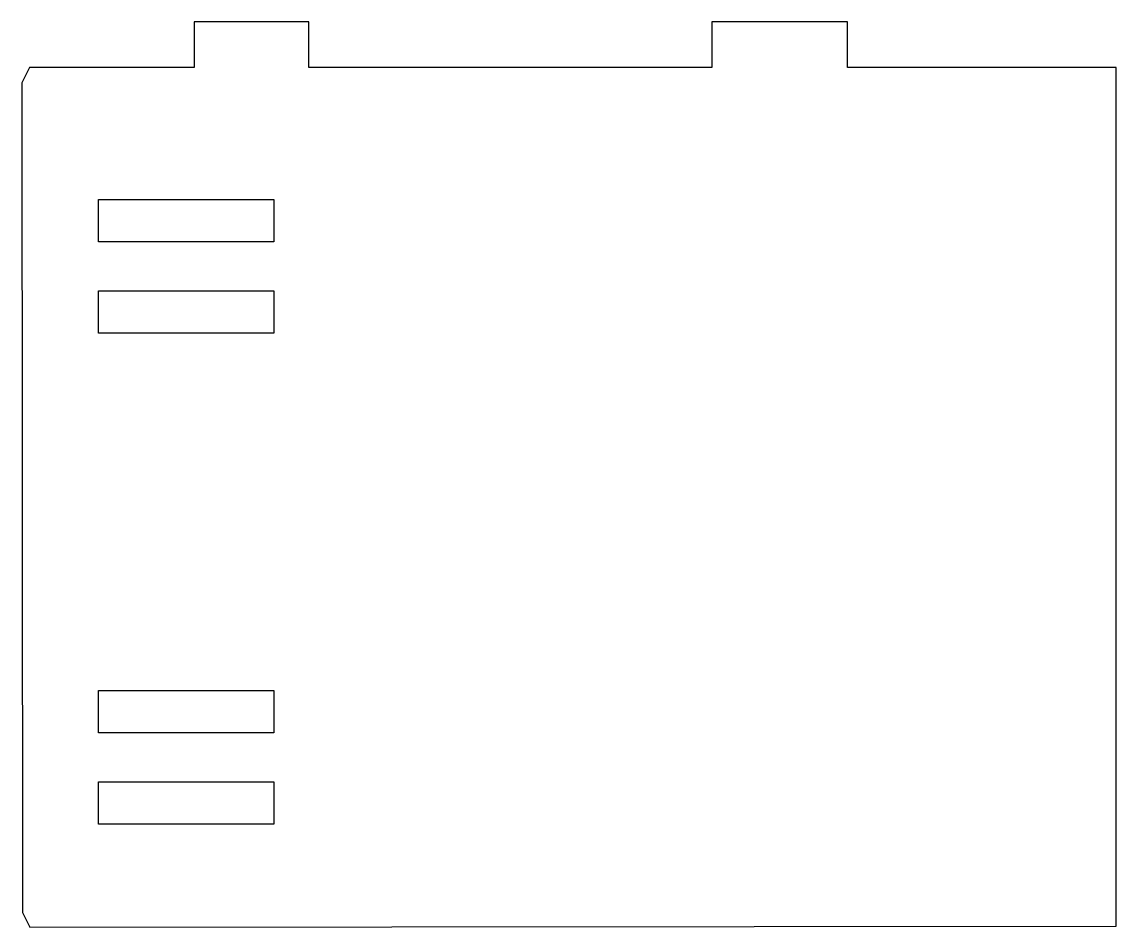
# Model space of a CAD drawing. Header units: millimetres. Extents: x -12 to 12, y -9.9 to 9.9.
import ezdxf

# ---------------------------------------------------------------- set-up
doc = ezdxf.new("R2010")
doc.units = ezdxf.units.MM
doc.layers.get('0').update_dxf_attribs({"linetype": 'CONTINUOUS'})

msp = doc.modelspace()

# ---------------------------------------------------------------- linework, layer by layer
for p, q in [((-5.69, 9.9), (-8.203, 9.9)), ((-8.203, 9.9), (-8.203, 8.9)), ((-5.69, 8.9), (-5.69, 9.9)), ((6.092, 9.9), (3.122, 9.9)), ((3.122, 9.9), (3.122, 8.9)), ((6.092, 8.9), (6.092, 9.9)), ((-11.804, 8.9), (-11.969, 8.564)), ((-8.203, 8.9), (-11.804, 8.9)), ((3.122, 8.9), (-5.69, 8.9)), ((11.969, 8.9), (6.092, 8.9)), ((11.969, -9.881), (11.969, 8.9)), ((-11.969, 8.564), (-11.954, -9.583)), ((-10.292, 5.091), (-10.292, 6.016)), ((-10.292, 6.016), (-6.458, 6.016)), ((-6.458, 6.016), (-6.458, 5.091)), ((-6.458, 5.091), (-10.292, 5.091)), ((-10.292, 3.091), (-10.292, 4.016)), ((-10.292, 4.016), (-6.458, 4.016)), ((-6.458, 4.016), (-6.458, 3.091)), ((-6.458, 3.091), (-10.292, 3.091)), ((-10.292, -5.649), (-10.292, -4.724)), ((-10.292, -4.724), (-6.458, -4.724)), ((-6.458, -4.724), (-6.458, -5.649)), ((-6.458, -5.649), (-10.292, -5.649)), ((-10.292, -7.649), (-10.292, -6.724)), ((-10.292, -6.724), (-6.458, -6.724)), ((-6.458, -6.724), (-6.458, -7.649)), ((-6.458, -7.649), (-10.292, -7.649)), ((-11.954, -9.583), (-11.798, -9.9)), ((-11.798, -9.9), (11.969, -9.881))]:
    msp.add_line(p, q)

doc.saveas('drawing.dxf')
